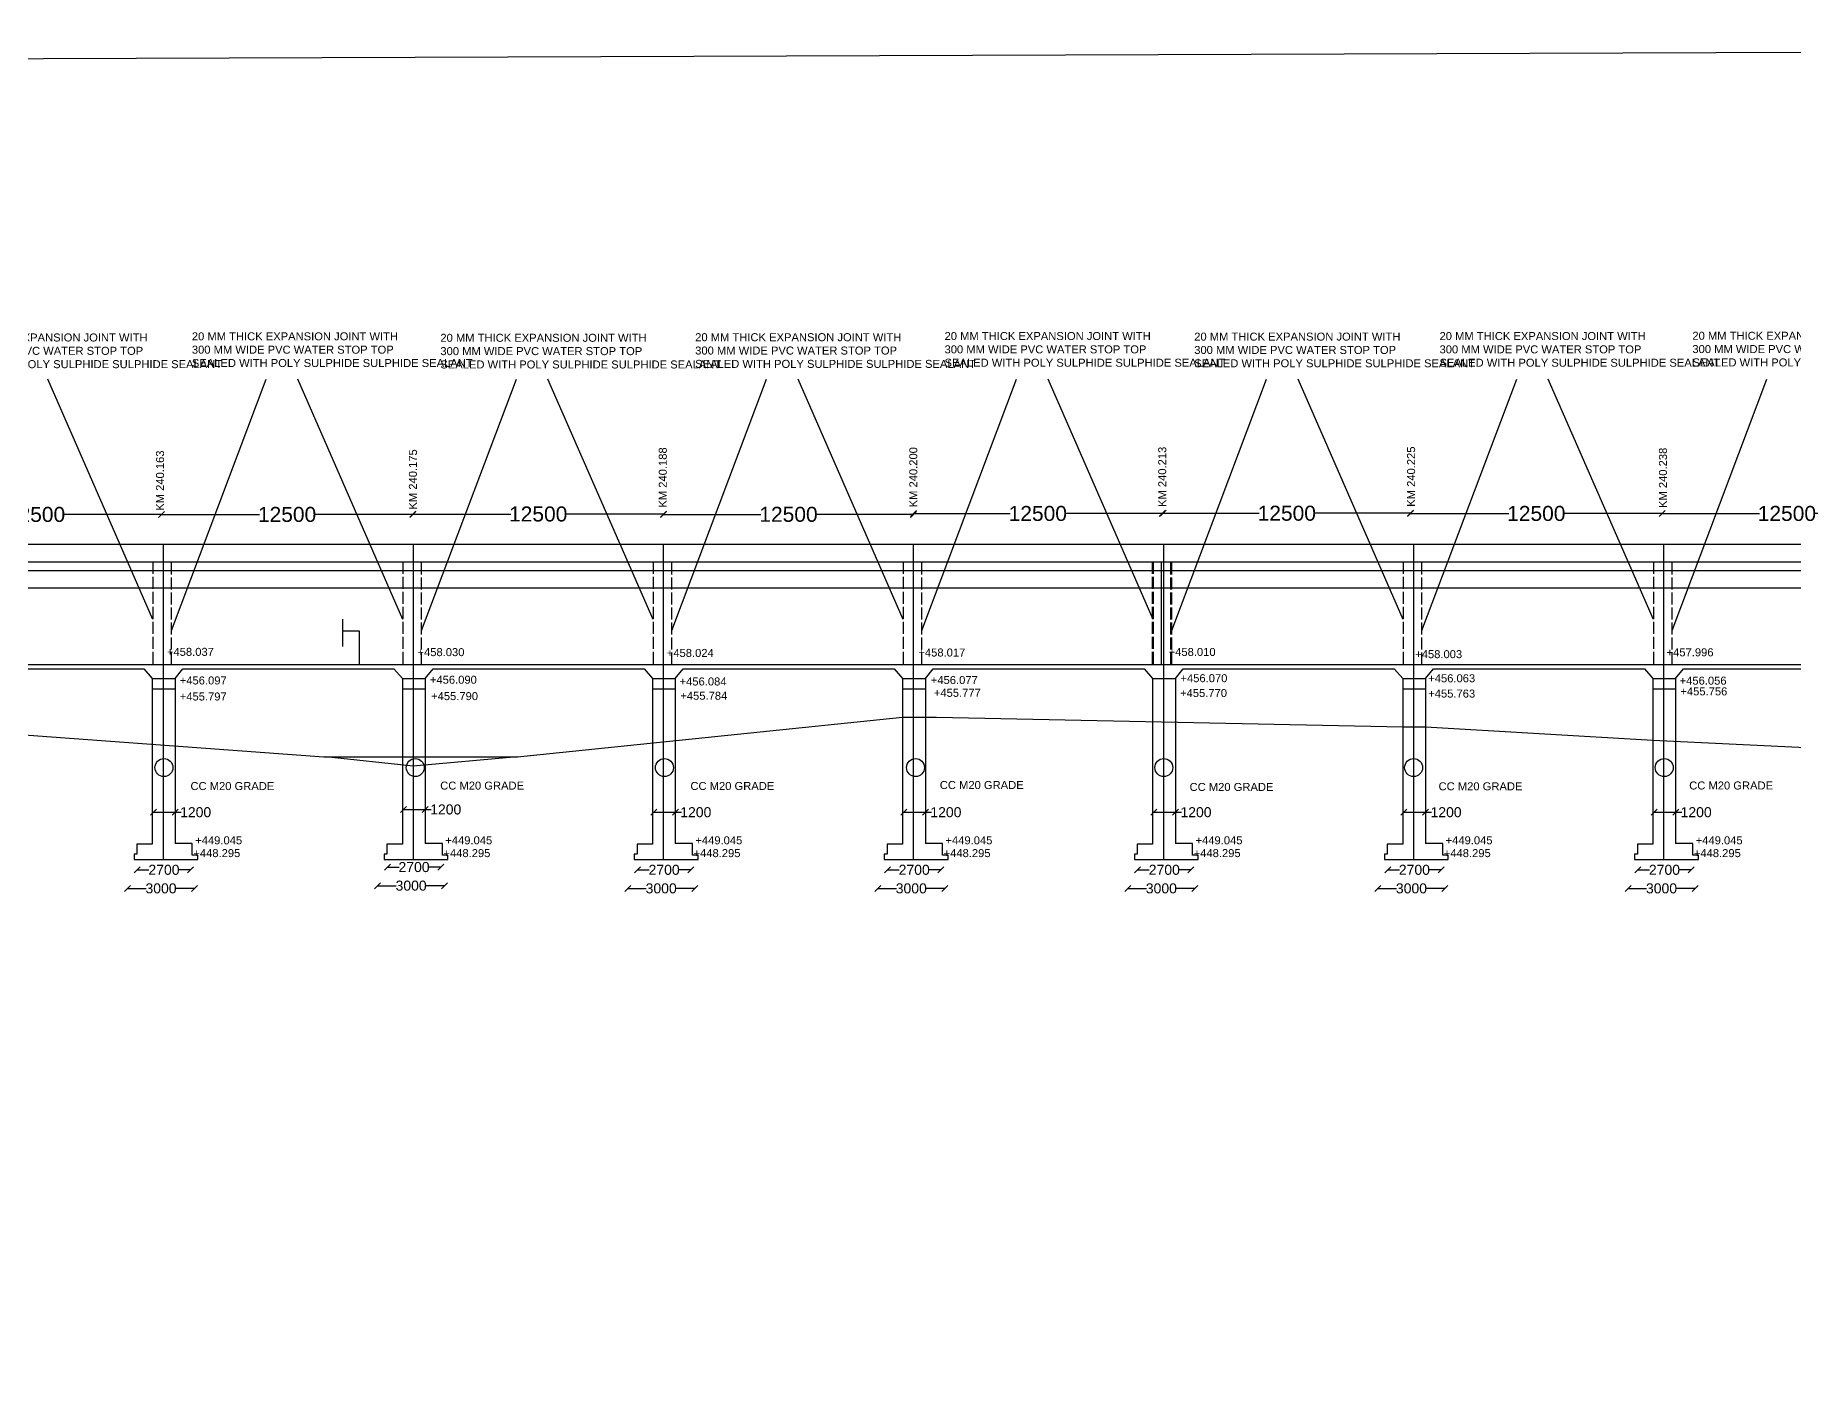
# Model space of a CAD drawing. Header units: millimetres. Extents: x -112454 to 301508, y -143387 to 43222.
# Drawn here: x -24622 to 63281, y -23308 to 43222 of the extents above; entities that cross this region are included whole.
import ezdxf

# ---------------------------------------------------------------- set-up
doc = ezdxf.new("R2010")
doc.units = ezdxf.units.MM
doc.header["$MEASUREMENT"] = 0
doc.linetypes.add('ACAD_ISO02W100', pattern=[15, 12, -3])
for name, color, linetype in [('DIMENSION', 7, 'Continuous'), ('DRAWING', 7, 'Continuous'), ('TEXT', 7, 'Continuous')]:
    doc.layers.add(name, color=color, linetype=linetype)
doc.styles.get("Standard").update_dxf_attribs({"font": 'arial.ttf', "height": 500})
doc.dimstyles.get("Standard").update_dxf_attribs({"dimtxt": 500, "dimasz": 300, "dimexe": 0.18, "dimexo": 0.0625, "dimgap": 0.09, "dimtad": 0, "dimdec": 0, "dimzin": 0, "dimdsep": 46, "dimtxsty": 'Standard', "dimblk": 'OBLIQUE', "dimcen": 0.09, "dimse1": 1, "dimse2": 1, "dimadec": 0, "dimazin": 0, "dimtfac": 1, "dimtdec": 0, "dimtofl": 0, "dimtmove": 0, "dimatfit": 3, "dimfxl": 0, "dimtolj": 1, "dimtzin": 0, "dimarcsym": 0})

# ---------------------------------------------------------------- blocks, each defined once
blk = doc.blocks.new('_Oblique')
at = {"color": 0, "linetype": 'ByBlock', "lineweight": -2}
blk.add_line((-0.5, -0.5), (0.5, 0.5), dxfattribs=at)
blk = doc.blocks.new('*D222')
at = {"layer": 'Defpoints', "color": 0, "transparency": 16777216}
for p in [(-18708, 4186), (-17623, 4370), (-17623, 4186)]:
    blk.add_point(p, dxfattribs=at)
at = {"layer": 'DIMENSION', "color": 0, "lineweight": -2, "transparency": 16777216}
for p, q in [((-18708, 4370), (-17623, 4370)), ((-17623, 4370), (-17323, 4370))]:
    blk.add_line(p, q, dxfattribs=at)
at = {"layer": 'DIMENSION', "color": 0, "lineweight": -2, "transparency": 16777216, "xscale": 300, "yscale": 300, "zscale": 300, "rotation": 180}
blk.add_blockref('_Oblique', (-18708, 4370), dxfattribs=at)
at = {"layer": 'DIMENSION', "color": 0, "lineweight": -2, "transparency": 16777216, "xscale": 300, "yscale": 300, "zscale": 300}
blk.add_blockref('_Oblique', (-17623, 4370), dxfattribs=at)
at = {"layer": 'DIMENSION', "color": 0, "transparency": 16777216, "insert": (-16601, 4370), "char_height": 500, "attachment_point": 5}
blk.add_mtext('\\A1;1200', dxfattribs=at)
blk = doc.blocks.new('*D220')
at = {"layer": 'Defpoints', "color": 0, "transparency": 16777216}
for p in [(-19518, 1440), (-16852, 1489), (-16852, 1440)]:
    blk.add_point(p, dxfattribs=at)
at = {"layer": 'DIMENSION', "color": 0, "lineweight": -2, "transparency": 16777216}
for p, q in [((-19518, 1489), (-18935, 1489)), ((-16852, 1489), (-17435, 1489))]:
    blk.add_line(p, q, dxfattribs=at)
at = {"layer": 'DIMENSION', "color": 0, "lineweight": -2, "transparency": 16777216, "xscale": 300, "yscale": 300, "zscale": 300, "rotation": 180}
blk.add_blockref('_Oblique', (-19518, 1489), dxfattribs=at)
at = {"layer": 'DIMENSION', "color": 0, "lineweight": -2, "transparency": 16777216, "xscale": 300, "yscale": 300, "zscale": 300}
blk.add_blockref('_Oblique', (-16852, 1489), dxfattribs=at)
at = {"layer": 'DIMENSION', "color": 0, "transparency": 16777216, "insert": (-18185, 1489), "char_height": 500, "attachment_point": 5}
blk.add_mtext('\\A1;2700', dxfattribs=at)
blk = doc.blocks.new('*D221')
at = {"layer": 'Defpoints', "color": 0, "transparency": 16777216}
for p in [(-20007, 548), (-16657, 561), (-16657, 548)]:
    blk.add_point(p, dxfattribs=at)
at = {"layer": 'DIMENSION', "color": 0, "lineweight": -2, "transparency": 16777216}
for p, q in [((-20007, 561), (-19077, 561)), ((-16657, 561), (-17586, 561))]:
    blk.add_line(p, q, dxfattribs=at)
at = {"layer": 'DIMENSION', "color": 0, "lineweight": -2, "transparency": 16777216, "xscale": 300, "yscale": 300, "zscale": 300, "rotation": 180}
blk.add_blockref('_Oblique', (-20007, 561), dxfattribs=at)
at = {"layer": 'DIMENSION', "color": 0, "lineweight": -2, "transparency": 16777216, "xscale": 300, "yscale": 300, "zscale": 300}
blk.add_blockref('_Oblique', (-16657, 561), dxfattribs=at)
at = {"layer": 'DIMENSION', "color": 0, "transparency": 16777216, "insert": (-18332, 561), "char_height": 500, "attachment_point": 5}
blk.add_mtext('\\A1;3000', dxfattribs=at)
blk = doc.blocks.new('*D225')
at = {"layer": 'Defpoints', "color": 0, "transparency": 16777216}
for p in [(-5123, 4508), (-6208, 4324), (-5123, 4324)]:
    blk.add_point(p, dxfattribs=at)
at = {"layer": 'DIMENSION', "color": 0, "lineweight": -2, "transparency": 16777216}
for p, q in [((-6208, 4508), (-5123, 4508)), ((-5123, 4508), (-4823, 4508))]:
    blk.add_line(p, q, dxfattribs=at)
at = {"layer": 'DIMENSION', "color": 0, "lineweight": -2, "transparency": 16777216, "xscale": 300, "yscale": 300, "zscale": 300, "rotation": 180}
blk.add_blockref('_Oblique', (-6208, 4508), dxfattribs=at)
at = {"layer": 'DIMENSION', "color": 0, "lineweight": -2, "transparency": 16777216, "xscale": 300, "yscale": 300, "zscale": 300}
blk.add_blockref('_Oblique', (-5123, 4508), dxfattribs=at)
at = {"layer": 'DIMENSION', "color": 0, "transparency": 16777216, "insert": (-4101, 4508), "char_height": 500, "attachment_point": 5}
blk.add_mtext('\\A1;1200', dxfattribs=at)
blk = doc.blocks.new('*D223')
at = {"layer": 'Defpoints', "color": 0, "transparency": 16777216}
for p in [(-7018, 1578), (-4352, 1627), (-4352, 1578)]:
    blk.add_point(p, dxfattribs=at)
at = {"layer": 'DIMENSION', "color": 0, "lineweight": -2, "transparency": 16777216}
for p, q in [((-7018, 1627), (-6435, 1627)), ((-4352, 1627), (-4935, 1627))]:
    blk.add_line(p, q, dxfattribs=at)
at = {"layer": 'DIMENSION', "color": 0, "lineweight": -2, "transparency": 16777216, "xscale": 300, "yscale": 300, "zscale": 300, "rotation": 180}
blk.add_blockref('_Oblique', (-7018, 1627), dxfattribs=at)
at = {"layer": 'DIMENSION', "color": 0, "lineweight": -2, "transparency": 16777216, "xscale": 300, "yscale": 300, "zscale": 300}
blk.add_blockref('_Oblique', (-4352, 1627), dxfattribs=at)
at = {"layer": 'DIMENSION', "color": 0, "transparency": 16777216, "insert": (-5685, 1627), "char_height": 500, "attachment_point": 5}
blk.add_mtext('\\A1;2700', dxfattribs=at)
blk = doc.blocks.new('*D224')
at = {"layer": 'Defpoints', "color": 0, "transparency": 16777216}
for p in [(-7507, 686), (-4157, 699), (-4157, 686)]:
    blk.add_point(p, dxfattribs=at)
at = {"layer": 'DIMENSION', "color": 0, "lineweight": -2, "transparency": 16777216}
for p, q in [((-7507, 699), (-6577, 699)), ((-4157, 699), (-5086, 699))]:
    blk.add_line(p, q, dxfattribs=at)
at = {"layer": 'DIMENSION', "color": 0, "lineweight": -2, "transparency": 16777216, "xscale": 300, "yscale": 300, "zscale": 300, "rotation": 180}
blk.add_blockref('_Oblique', (-7507, 699), dxfattribs=at)
at = {"layer": 'DIMENSION', "color": 0, "lineweight": -2, "transparency": 16777216, "xscale": 300, "yscale": 300, "zscale": 300}
blk.add_blockref('_Oblique', (-4157, 699), dxfattribs=at)
at = {"layer": 'DIMENSION', "color": 0, "transparency": 16777216, "insert": (-5832, 699), "char_height": 500, "attachment_point": 5}
blk.add_mtext('\\A1;3000', dxfattribs=at)
blk = doc.blocks.new('*D228')
at = {"layer": 'Defpoints', "color": 0, "transparency": 16777216}
for p in [(6292, 4186), (7377, 4370), (7377, 4186)]:
    blk.add_point(p, dxfattribs=at)
at = {"layer": 'DIMENSION', "color": 0, "lineweight": -2, "transparency": 16777216}
for p, q in [((6292, 4370), (7377, 4370)), ((7377, 4370), (7677, 4370))]:
    blk.add_line(p, q, dxfattribs=at)
at = {"layer": 'DIMENSION', "color": 0, "lineweight": -2, "transparency": 16777216, "xscale": 300, "yscale": 300, "zscale": 300, "rotation": 180}
blk.add_blockref('_Oblique', (6292, 4370), dxfattribs=at)
at = {"layer": 'DIMENSION', "color": 0, "lineweight": -2, "transparency": 16777216, "xscale": 300, "yscale": 300, "zscale": 300}
blk.add_blockref('_Oblique', (7377, 4370), dxfattribs=at)
at = {"layer": 'DIMENSION', "color": 0, "transparency": 16777216, "insert": (8399, 4370), "char_height": 500, "attachment_point": 5}
blk.add_mtext('\\A1;1200', dxfattribs=at)
blk = doc.blocks.new('*D226')
at = {"layer": 'Defpoints', "color": 0, "transparency": 16777216}
for p in [(5482, 1440), (8148, 1489), (8148, 1440)]:
    blk.add_point(p, dxfattribs=at)
at = {"layer": 'DIMENSION', "color": 0, "lineweight": -2, "transparency": 16777216}
for p, q in [((5482, 1489), (6065, 1489)), ((8148, 1489), (7565, 1489))]:
    blk.add_line(p, q, dxfattribs=at)
at = {"layer": 'DIMENSION', "color": 0, "lineweight": -2, "transparency": 16777216, "xscale": 300, "yscale": 300, "zscale": 300, "rotation": 180}
blk.add_blockref('_Oblique', (5482, 1489), dxfattribs=at)
at = {"layer": 'DIMENSION', "color": 0, "lineweight": -2, "transparency": 16777216, "xscale": 300, "yscale": 300, "zscale": 300}
blk.add_blockref('_Oblique', (8148, 1489), dxfattribs=at)
at = {"layer": 'DIMENSION', "color": 0, "transparency": 16777216, "insert": (6815, 1489), "char_height": 500, "attachment_point": 5}
blk.add_mtext('\\A1;2700', dxfattribs=at)
blk = doc.blocks.new('*D227')
at = {"layer": 'Defpoints', "color": 0, "transparency": 16777216}
for p in [(4993, 548), (8343, 561), (8343, 548)]:
    blk.add_point(p, dxfattribs=at)
at = {"layer": 'DIMENSION', "color": 0, "lineweight": -2, "transparency": 16777216}
for p, q in [((4993, 561), (5923, 561)), ((8343, 561), (7414, 561))]:
    blk.add_line(p, q, dxfattribs=at)
at = {"layer": 'DIMENSION', "color": 0, "lineweight": -2, "transparency": 16777216, "xscale": 300, "yscale": 300, "zscale": 300, "rotation": 180}
blk.add_blockref('_Oblique', (4993, 561), dxfattribs=at)
at = {"layer": 'DIMENSION', "color": 0, "lineweight": -2, "transparency": 16777216, "xscale": 300, "yscale": 300, "zscale": 300}
blk.add_blockref('_Oblique', (8343, 561), dxfattribs=at)
at = {"layer": 'DIMENSION', "color": 0, "transparency": 16777216, "insert": (6668, 561), "char_height": 500, "attachment_point": 5}
blk.add_mtext('\\A1;3000', dxfattribs=at)
blk = doc.blocks.new('*D231')
at = {"layer": 'Defpoints', "color": 0, "transparency": 16777216}
for p in [(18792, 4186), (19877, 4370), (19877, 4186)]:
    blk.add_point(p, dxfattribs=at)
at = {"layer": 'DIMENSION', "color": 0, "lineweight": -2, "transparency": 16777216}
for p, q in [((18792, 4370), (19877, 4370)), ((19877, 4370), (20177, 4370))]:
    blk.add_line(p, q, dxfattribs=at)
at = {"layer": 'DIMENSION', "color": 0, "lineweight": -2, "transparency": 16777216, "xscale": 300, "yscale": 300, "zscale": 300, "rotation": 180}
blk.add_blockref('_Oblique', (18792, 4370), dxfattribs=at)
at = {"layer": 'DIMENSION', "color": 0, "lineweight": -2, "transparency": 16777216, "xscale": 300, "yscale": 300, "zscale": 300}
blk.add_blockref('_Oblique', (19877, 4370), dxfattribs=at)
at = {"layer": 'DIMENSION', "color": 0, "transparency": 16777216, "insert": (20899, 4370), "char_height": 500, "attachment_point": 5}
blk.add_mtext('\\A1;1200', dxfattribs=at)
blk = doc.blocks.new('*D229')
at = {"layer": 'Defpoints', "color": 0, "transparency": 16777216}
for p in [(17982, 1440), (20648, 1489), (20648, 1440)]:
    blk.add_point(p, dxfattribs=at)
at = {"layer": 'DIMENSION', "color": 0, "lineweight": -2, "transparency": 16777216}
for p, q in [((17982, 1489), (18565, 1489)), ((20648, 1489), (20065, 1489))]:
    blk.add_line(p, q, dxfattribs=at)
at = {"layer": 'DIMENSION', "color": 0, "lineweight": -2, "transparency": 16777216, "xscale": 300, "yscale": 300, "zscale": 300, "rotation": 180}
blk.add_blockref('_Oblique', (17982, 1489), dxfattribs=at)
at = {"layer": 'DIMENSION', "color": 0, "lineweight": -2, "transparency": 16777216, "xscale": 300, "yscale": 300, "zscale": 300}
blk.add_blockref('_Oblique', (20648, 1489), dxfattribs=at)
at = {"layer": 'DIMENSION', "color": 0, "transparency": 16777216, "insert": (19315, 1489), "char_height": 500, "attachment_point": 5}
blk.add_mtext('\\A1;2700', dxfattribs=at)
blk = doc.blocks.new('*D230')
at = {"layer": 'Defpoints', "color": 0, "transparency": 16777216}
for p in [(17493, 548), (20843, 561), (20843, 548)]:
    blk.add_point(p, dxfattribs=at)
at = {"layer": 'DIMENSION', "color": 0, "lineweight": -2, "transparency": 16777216}
for p, q in [((17493, 561), (18423, 561)), ((20843, 561), (19914, 561))]:
    blk.add_line(p, q, dxfattribs=at)
at = {"layer": 'DIMENSION', "color": 0, "lineweight": -2, "transparency": 16777216, "xscale": 300, "yscale": 300, "zscale": 300, "rotation": 180}
blk.add_blockref('_Oblique', (17493, 561), dxfattribs=at)
at = {"layer": 'DIMENSION', "color": 0, "lineweight": -2, "transparency": 16777216, "xscale": 300, "yscale": 300, "zscale": 300}
blk.add_blockref('_Oblique', (20843, 561), dxfattribs=at)
at = {"layer": 'DIMENSION', "color": 0, "transparency": 16777216, "insert": (19168, 561), "char_height": 500, "attachment_point": 5}
blk.add_mtext('\\A1;3000', dxfattribs=at)
blk = doc.blocks.new('*D234')
at = {"layer": 'Defpoints', "color": 0, "transparency": 16777216}
for p in [(31292, 4186), (32377, 4370), (32377, 4186)]:
    blk.add_point(p, dxfattribs=at)
at = {"layer": 'DIMENSION', "color": 0, "lineweight": -2, "transparency": 16777216}
for p, q in [((31292, 4370), (32377, 4370)), ((32377, 4370), (32677, 4370))]:
    blk.add_line(p, q, dxfattribs=at)
at = {"layer": 'DIMENSION', "color": 0, "lineweight": -2, "transparency": 16777216, "xscale": 300, "yscale": 300, "zscale": 300, "rotation": 180}
blk.add_blockref('_Oblique', (31292, 4370), dxfattribs=at)
at = {"layer": 'DIMENSION', "color": 0, "lineweight": -2, "transparency": 16777216, "xscale": 300, "yscale": 300, "zscale": 300}
blk.add_blockref('_Oblique', (32377, 4370), dxfattribs=at)
at = {"layer": 'DIMENSION', "color": 0, "transparency": 16777216, "insert": (33399, 4370), "char_height": 500, "attachment_point": 5}
blk.add_mtext('\\A1;1200', dxfattribs=at)
blk = doc.blocks.new('*D232')
at = {"layer": 'Defpoints', "color": 0, "transparency": 16777216}
for p in [(30482, 1440), (33148, 1489), (33148, 1440)]:
    blk.add_point(p, dxfattribs=at)
at = {"layer": 'DIMENSION', "color": 0, "lineweight": -2, "transparency": 16777216}
for p, q in [((30482, 1489), (31065, 1489)), ((33148, 1489), (32565, 1489))]:
    blk.add_line(p, q, dxfattribs=at)
at = {"layer": 'DIMENSION', "color": 0, "lineweight": -2, "transparency": 16777216, "xscale": 300, "yscale": 300, "zscale": 300, "rotation": 180}
blk.add_blockref('_Oblique', (30482, 1489), dxfattribs=at)
at = {"layer": 'DIMENSION', "color": 0, "lineweight": -2, "transparency": 16777216, "xscale": 300, "yscale": 300, "zscale": 300}
blk.add_blockref('_Oblique', (33148, 1489), dxfattribs=at)
at = {"layer": 'DIMENSION', "color": 0, "transparency": 16777216, "insert": (31815, 1489), "char_height": 500, "attachment_point": 5}
blk.add_mtext('\\A1;2700', dxfattribs=at)
blk = doc.blocks.new('*D233')
at = {"layer": 'Defpoints', "color": 0, "transparency": 16777216}
for p in [(29993, 548), (33343, 561), (33343, 548)]:
    blk.add_point(p, dxfattribs=at)
at = {"layer": 'DIMENSION', "color": 0, "lineweight": -2, "transparency": 16777216}
for p, q in [((29993, 561), (30923, 561)), ((33343, 561), (32414, 561))]:
    blk.add_line(p, q, dxfattribs=at)
at = {"layer": 'DIMENSION', "color": 0, "lineweight": -2, "transparency": 16777216, "xscale": 300, "yscale": 300, "zscale": 300, "rotation": 180}
blk.add_blockref('_Oblique', (29993, 561), dxfattribs=at)
at = {"layer": 'DIMENSION', "color": 0, "lineweight": -2, "transparency": 16777216, "xscale": 300, "yscale": 300, "zscale": 300}
blk.add_blockref('_Oblique', (33343, 561), dxfattribs=at)
at = {"layer": 'DIMENSION', "color": 0, "transparency": 16777216, "insert": (31668, 561), "char_height": 500, "attachment_point": 5}
blk.add_mtext('\\A1;3000', dxfattribs=at)
blk = doc.blocks.new('*D237')
at = {"layer": 'Defpoints', "color": 0, "transparency": 16777216}
for p in [(43792, 4186), (44877, 4370), (44877, 4186)]:
    blk.add_point(p, dxfattribs=at)
at = {"layer": 'DIMENSION', "color": 0, "lineweight": -2, "transparency": 16777216}
for p, q in [((43792, 4370), (44877, 4370)), ((44877, 4370), (45177, 4370))]:
    blk.add_line(p, q, dxfattribs=at)
at = {"layer": 'DIMENSION', "color": 0, "lineweight": -2, "transparency": 16777216, "xscale": 300, "yscale": 300, "zscale": 300, "rotation": 180}
blk.add_blockref('_Oblique', (43792, 4370), dxfattribs=at)
at = {"layer": 'DIMENSION', "color": 0, "lineweight": -2, "transparency": 16777216, "xscale": 300, "yscale": 300, "zscale": 300}
blk.add_blockref('_Oblique', (44877, 4370), dxfattribs=at)
at = {"layer": 'DIMENSION', "color": 0, "transparency": 16777216, "insert": (45899, 4370), "char_height": 500, "attachment_point": 5}
blk.add_mtext('\\A1;1200', dxfattribs=at)
blk = doc.blocks.new('*D235')
at = {"layer": 'Defpoints', "color": 0, "transparency": 16777216}
for p in [(42982, 1440), (45648, 1489), (45648, 1440)]:
    blk.add_point(p, dxfattribs=at)
at = {"layer": 'DIMENSION', "color": 0, "lineweight": -2, "transparency": 16777216}
for p, q in [((42982, 1489), (43565, 1489)), ((45648, 1489), (45065, 1489))]:
    blk.add_line(p, q, dxfattribs=at)
at = {"layer": 'DIMENSION', "color": 0, "lineweight": -2, "transparency": 16777216, "xscale": 300, "yscale": 300, "zscale": 300, "rotation": 180}
blk.add_blockref('_Oblique', (42982, 1489), dxfattribs=at)
at = {"layer": 'DIMENSION', "color": 0, "lineweight": -2, "transparency": 16777216, "xscale": 300, "yscale": 300, "zscale": 300}
blk.add_blockref('_Oblique', (45648, 1489), dxfattribs=at)
at = {"layer": 'DIMENSION', "color": 0, "transparency": 16777216, "insert": (44315, 1489), "char_height": 500, "attachment_point": 5}
blk.add_mtext('\\A1;2700', dxfattribs=at)
blk = doc.blocks.new('*D236')
at = {"layer": 'Defpoints', "color": 0, "transparency": 16777216}
for p in [(42493, 548), (45843, 561), (45843, 548)]:
    blk.add_point(p, dxfattribs=at)
at = {"layer": 'DIMENSION', "color": 0, "lineweight": -2, "transparency": 16777216}
for p, q in [((42493, 561), (43423, 561)), ((45843, 561), (44914, 561))]:
    blk.add_line(p, q, dxfattribs=at)
at = {"layer": 'DIMENSION', "color": 0, "lineweight": -2, "transparency": 16777216, "xscale": 300, "yscale": 300, "zscale": 300, "rotation": 180}
blk.add_blockref('_Oblique', (42493, 561), dxfattribs=at)
at = {"layer": 'DIMENSION', "color": 0, "lineweight": -2, "transparency": 16777216, "xscale": 300, "yscale": 300, "zscale": 300}
blk.add_blockref('_Oblique', (45843, 561), dxfattribs=at)
at = {"layer": 'DIMENSION', "color": 0, "transparency": 16777216, "insert": (44168, 561), "char_height": 500, "attachment_point": 5}
blk.add_mtext('\\A1;3000', dxfattribs=at)
blk = doc.blocks.new('*D240')
at = {"layer": 'Defpoints', "color": 0, "transparency": 16777216}
for p in [(56292, 4186), (57377, 4370), (57377, 4186)]:
    blk.add_point(p, dxfattribs=at)
at = {"layer": 'DIMENSION', "color": 0, "lineweight": -2, "transparency": 16777216}
for p, q in [((56292, 4370), (57377, 4370)), ((57377, 4370), (57677, 4370))]:
    blk.add_line(p, q, dxfattribs=at)
at = {"layer": 'DIMENSION', "color": 0, "lineweight": -2, "transparency": 16777216, "xscale": 300, "yscale": 300, "zscale": 300, "rotation": 180}
blk.add_blockref('_Oblique', (56292, 4370), dxfattribs=at)
at = {"layer": 'DIMENSION', "color": 0, "lineweight": -2, "transparency": 16777216, "xscale": 300, "yscale": 300, "zscale": 300}
blk.add_blockref('_Oblique', (57377, 4370), dxfattribs=at)
at = {"layer": 'DIMENSION', "color": 0, "transparency": 16777216, "insert": (58399, 4370), "char_height": 500, "attachment_point": 5}
blk.add_mtext('\\A1;1200', dxfattribs=at)
blk = doc.blocks.new('*D238')
at = {"layer": 'Defpoints', "color": 0, "transparency": 16777216}
for p in [(55482, 1440), (58148, 1489), (58148, 1440)]:
    blk.add_point(p, dxfattribs=at)
at = {"layer": 'DIMENSION', "color": 0, "lineweight": -2, "transparency": 16777216}
for p, q in [((55482, 1489), (56065, 1489)), ((58148, 1489), (57565, 1489))]:
    blk.add_line(p, q, dxfattribs=at)
at = {"layer": 'DIMENSION', "color": 0, "lineweight": -2, "transparency": 16777216, "xscale": 300, "yscale": 300, "zscale": 300, "rotation": 180}
blk.add_blockref('_Oblique', (55482, 1489), dxfattribs=at)
at = {"layer": 'DIMENSION', "color": 0, "lineweight": -2, "transparency": 16777216, "xscale": 300, "yscale": 300, "zscale": 300}
blk.add_blockref('_Oblique', (58148, 1489), dxfattribs=at)
at = {"layer": 'DIMENSION', "color": 0, "transparency": 16777216, "insert": (56815, 1489), "char_height": 500, "attachment_point": 5}
blk.add_mtext('\\A1;2700', dxfattribs=at)
blk = doc.blocks.new('*D239')
at = {"layer": 'Defpoints', "color": 0, "transparency": 16777216}
for p in [(54993, 548), (58343, 561), (58343, 548)]:
    blk.add_point(p, dxfattribs=at)
at = {"layer": 'DIMENSION', "color": 0, "lineweight": -2, "transparency": 16777216}
for p, q in [((54993, 561), (55923, 561)), ((58343, 561), (57414, 561))]:
    blk.add_line(p, q, dxfattribs=at)
at = {"layer": 'DIMENSION', "color": 0, "lineweight": -2, "transparency": 16777216, "xscale": 300, "yscale": 300, "zscale": 300, "rotation": 180}
blk.add_blockref('_Oblique', (54993, 561), dxfattribs=at)
at = {"layer": 'DIMENSION', "color": 0, "lineweight": -2, "transparency": 16777216, "xscale": 300, "yscale": 300, "zscale": 300}
blk.add_blockref('_Oblique', (58343, 561), dxfattribs=at)
at = {"layer": 'DIMENSION', "color": 0, "transparency": 16777216, "insert": (56668, 561), "char_height": 500, "attachment_point": 5}
blk.add_mtext('\\A1;3000', dxfattribs=at)
blk = doc.blocks.new('*D334')
at = {"layer": 'Defpoints', "color": 0, "transparency": 16777216}
for p in [(-30841, 19256), (-18316, 19256), (-18316, 19256)]:
    blk.add_point(p, dxfattribs=at)
at = {"layer": 'DRAWING', "color": 0, "lineweight": -2, "transparency": 16777216}
for p, q in [((-30841, 19256), (-25953, 19256)), ((-18316, 19256), (-23204, 19256))]:
    blk.add_line(p, q, dxfattribs=at)
at = {"layer": 'DRAWING', "color": 0, "lineweight": -2, "transparency": 16777216, "xscale": 300, "yscale": 300, "zscale": 300, "rotation": 180}
blk.add_blockref('_Oblique', (-30841, 19256), dxfattribs=at)
at = {"layer": 'DRAWING', "color": 0, "lineweight": -2, "transparency": 16777216, "xscale": 300, "yscale": 300, "zscale": 300}
blk.add_blockref('_Oblique', (-18316, 19256), dxfattribs=at)
at = {"layer": 'DRAWING', "color": 0, "transparency": 16777216, "insert": (-24579, 19256), "char_height": 750, "attachment_point": 5}
blk.add_mtext('\\A1;12500', dxfattribs=at)
blk = doc.blocks.new('*D335')
at = {"layer": 'Defpoints', "color": 0, "transparency": 16777216}
for p in [(-18316, 19256), (-5747, 19256), (-5747, 19256)]:
    blk.add_point(p, dxfattribs=at)
at = {"layer": 'DRAWING', "color": 0, "lineweight": -2, "transparency": 16777216}
for p, q in [((-18316, 19256), (-13406, 19256)), ((-5747, 19256), (-10657, 19256))]:
    blk.add_line(p, q, dxfattribs=at)
at = {"layer": 'DRAWING', "color": 0, "lineweight": -2, "transparency": 16777216, "xscale": 300, "yscale": 300, "zscale": 300, "rotation": 180}
blk.add_blockref('_Oblique', (-18316, 19256), dxfattribs=at)
at = {"layer": 'DRAWING', "color": 0, "lineweight": -2, "transparency": 16777216, "xscale": 300, "yscale": 300, "zscale": 300}
blk.add_blockref('_Oblique', (-5747, 19256), dxfattribs=at)
at = {"layer": 'DRAWING', "color": 0, "transparency": 16777216, "insert": (-12032, 19256), "char_height": 750, "attachment_point": 5}
blk.add_mtext('\\A1;12500', dxfattribs=at)
blk = doc.blocks.new('*D336')
at = {"layer": 'Defpoints', "color": 0, "transparency": 16777216}
for p in [(-5747, 19256), (6786, 19278), (6786, 19256)]:
    blk.add_point(p, dxfattribs=at)
at = {"layer": 'DRAWING', "color": 0, "lineweight": -2, "transparency": 16777216}
for p, q in [((-5747, 19278), (-855, 19278)), ((6786, 19278), (1894, 19278))]:
    blk.add_line(p, q, dxfattribs=at)
at = {"layer": 'DRAWING', "color": 0, "lineweight": -2, "transparency": 16777216, "xscale": 300, "yscale": 300, "zscale": 300, "rotation": 180}
blk.add_blockref('_Oblique', (-5747, 19278), dxfattribs=at)
at = {"layer": 'DRAWING', "color": 0, "lineweight": -2, "transparency": 16777216, "xscale": 300, "yscale": 300, "zscale": 300}
blk.add_blockref('_Oblique', (6786, 19278), dxfattribs=at)
at = {"layer": 'DRAWING', "color": 0, "transparency": 16777216, "insert": (520, 19278), "char_height": 750, "attachment_point": 5}
blk.add_mtext('\\A1;12500', dxfattribs=at)
blk = doc.blocks.new('*D337')
at = {"layer": 'Defpoints', "color": 0, "transparency": 16777216}
for p in [(6786, 19278), (19276, 19278), (19276, 19261)]:
    blk.add_point(p, dxfattribs=at)
at = {"layer": 'DRAWING', "color": 0, "lineweight": -2, "transparency": 16777216}
for p, q in [((6786, 19261), (11656, 19261)), ((19276, 19261), (14406, 19261))]:
    blk.add_line(p, q, dxfattribs=at)
at = {"layer": 'DRAWING', "color": 0, "lineweight": -2, "transparency": 16777216, "xscale": 300, "yscale": 300, "zscale": 300, "rotation": 180}
blk.add_blockref('_Oblique', (6786, 19261), dxfattribs=at)
at = {"layer": 'DRAWING', "color": 0, "lineweight": -2, "transparency": 16777216, "xscale": 300, "yscale": 300, "zscale": 300}
blk.add_blockref('_Oblique', (19276, 19261), dxfattribs=at)
at = {"layer": 'DRAWING', "color": 0, "transparency": 16777216, "insert": (13031, 19261), "char_height": 750, "attachment_point": 5}
blk.add_mtext('\\A1;12500', dxfattribs=at)
blk = doc.blocks.new('*D338')
at = {"layer": 'Defpoints', "color": 0, "transparency": 16777216}
for p in [(19276, 19261), (31707, 19305), (31707, 19261)]:
    blk.add_point(p, dxfattribs=at)
at = {"layer": 'DRAWING', "color": 0, "lineweight": -2, "transparency": 16777216}
for p, q in [((19276, 19305), (24117, 19305)), ((31707, 19305), (26867, 19305))]:
    blk.add_line(p, q, dxfattribs=at)
at = {"layer": 'DRAWING', "color": 0, "lineweight": -2, "transparency": 16777216, "xscale": 300, "yscale": 300, "zscale": 300, "rotation": 180}
blk.add_blockref('_Oblique', (19276, 19305), dxfattribs=at)
at = {"layer": 'DRAWING', "color": 0, "lineweight": -2, "transparency": 16777216, "xscale": 300, "yscale": 300, "zscale": 300}
blk.add_blockref('_Oblique', (31707, 19305), dxfattribs=at)
at = {"layer": 'DRAWING', "color": 0, "transparency": 16777216, "insert": (25492, 19305), "char_height": 750, "attachment_point": 5}
blk.add_mtext('\\A1;12500', dxfattribs=at)
blk = doc.blocks.new('*D339')
at = {"layer": 'Defpoints', "color": 0, "transparency": 16777216}
for p in [(31751, 19305), (44123, 19316), (44123, 19305)]:
    blk.add_point(p, dxfattribs=at)
at = {"layer": 'DRAWING', "color": 0, "lineweight": -2, "transparency": 16777216}
for p, q in [((31751, 19316), (36562, 19316)), ((44123, 19316), (39312, 19316))]:
    blk.add_line(p, q, dxfattribs=at)
at = {"layer": 'DRAWING', "color": 0, "lineweight": -2, "transparency": 16777216, "xscale": 300, "yscale": 300, "zscale": 300, "rotation": 180}
blk.add_blockref('_Oblique', (31751, 19316), dxfattribs=at)
at = {"layer": 'DRAWING', "color": 0, "lineweight": -2, "transparency": 16777216, "xscale": 300, "yscale": 300, "zscale": 300}
blk.add_blockref('_Oblique', (44123, 19316), dxfattribs=at)
at = {"layer": 'DRAWING', "color": 0, "transparency": 16777216, "insert": (37937, 19316), "char_height": 750, "attachment_point": 5}
blk.add_mtext('\\A1;12500', dxfattribs=at)
blk = doc.blocks.new('*D340')
at = {"layer": 'Defpoints', "color": 0, "transparency": 16777216}
for p in [(44123, 19305), (56695, 19305), (56695, 19305)]:
    blk.add_point(p, dxfattribs=at)
at = {"layer": 'DRAWING', "color": 0, "lineweight": -2, "transparency": 16777216}
for p, q in [((44123, 19305), (49034, 19305)), ((56695, 19305), (51783, 19305))]:
    blk.add_line(p, q, dxfattribs=at)
at = {"layer": 'DRAWING', "color": 0, "lineweight": -2, "transparency": 16777216, "xscale": 300, "yscale": 300, "zscale": 300, "rotation": 180}
blk.add_blockref('_Oblique', (44123, 19305), dxfattribs=at)
at = {"layer": 'DRAWING', "color": 0, "lineweight": -2, "transparency": 16777216, "xscale": 300, "yscale": 300, "zscale": 300}
blk.add_blockref('_Oblique', (56695, 19305), dxfattribs=at)
at = {"layer": 'DRAWING', "color": 0, "transparency": 16777216, "insert": (50409, 19305), "char_height": 750, "attachment_point": 5}
blk.add_mtext('\\A1;12500', dxfattribs=at)
blk = doc.blocks.new('*D341')
at = {"layer": 'Defpoints', "color": 0, "transparency": 16777216}
for p in [(56695, 19305), (69174, 19305), (69174, 19305)]:
    blk.add_point(p, dxfattribs=at)
at = {"layer": 'DRAWING', "color": 0, "lineweight": -2, "transparency": 16777216}
for p, q in [((56695, 19305), (61560, 19305)), ((69174, 19305), (64309, 19305))]:
    blk.add_line(p, q, dxfattribs=at)
at = {"layer": 'DRAWING', "color": 0, "lineweight": -2, "transparency": 16777216, "xscale": 300, "yscale": 300, "zscale": 300, "rotation": 180}
blk.add_blockref('_Oblique', (56695, 19305), dxfattribs=at)
at = {"layer": 'DRAWING', "color": 0, "lineweight": -2, "transparency": 16777216, "xscale": 300, "yscale": 300, "zscale": 300}
blk.add_blockref('_Oblique', (69174, 19305), dxfattribs=at)
at = {"layer": 'DRAWING', "color": 0, "transparency": 16777216, "insert": (62934, 19305), "char_height": 750, "attachment_point": 5}
blk.add_mtext('\\A1;12500', dxfattribs=at)

msp = doc.modelspace()

# ---------------------------------------------------------------- linework, layer by layer
at = {"layer": 'DRAWING'}
msp.add_lwpolyline([(-112453.7, 41744.4), (300852.5, 43222.4), (301507.5, -139955.3), (-111798.6, -141433.3)], close=True, dxfattribs=at)
for points in [[(-18738.7, 14004.5), (-23990.7, 26015.5)], [(-17805.5, 13464.2), (-13070.5, 26016.2)], [(-6238.7, 14004.5), (-11490.7, 26015.5)], [(-5305.5, 13464.2), (-570.5, 26016.2)], [(6261.3, 14004.5), (1009.3, 26015.5)], [(7194.5, 13464.2), (11929.5, 26016.2)], [(18761.3, 14004.5), (13509.3, 26015.5)], [(19694.5, 13464.2), (24429.5, 26016.2)], [(31261.3, 14004.5), (26009.3, 26015.5)], [(32194.5, 13464.2), (36929.5, 26016.2)], [(43761.3, 14004.5), (38509.3, 26015.5)], [(44694.5, 13464.2), (49429.5, 26016.2)], [(56261.3, 14004.5), (51009.3, 26015.5)], [(57194.5, 13464.2), (61929.5, 26016.2)], [(-55129.2, 10439.3), (-10186.3, 7135.4), (-517.8, 7135.4), (18732, 9121.8), (20424.2, 9121.8), (43732, 8644.6), (44870.8, 8644.6), (56232, 7972.7), (71180.7, 7252.8), (89988.9, 7243.2), (102866.8, 7236.7), (123250.9, 7226.3), (146175.4, 7177.6), (177846.8, 7110.4), (194268.5, 7296.3), (220219.4, 10446.1), (224347.4, 10947.2), (236161.2, 16897.8), (237768.6, 20505.2)], [(-80772, 16897.8), (-80772, 17767), (244117.3, 17767), (244117.3, 11759.6)], [(-18231.5, 17767), (-18231.5, 2000)], [(-5731.5, 17767), (-5731.5, 2000)], [(6768.5, 17767), (6768.5, 2000)], [(19268.5, 17767), (19268.5, 2000)], [(31768.5, 17767), (31768.5, 2000)], [(44268.5, 17767), (44268.5, 2000)], [(56768.5, 17767), (56768.5, 2000)], [(-105781.4, 16897.8), (269232.9, 16897.8)], [(-105781.4, 16897.8), (-105781.4, 11759.6), (269297.2, 11759.6), (269232.9, 16897.8)], [(31653.4, 16897.8), (31653.4, 11759.6)], [(-80772, 16457.2), (244117.3, 16457.2)], [(-105781.4, 15598.3), (269249.3, 15587.1)], [(-9257, 14029.3), (-9257, 12661.6)], [(-9257, 13436), (-8427.6, 13436), (-8427.6, 11759.6)], [(-30129.2, 11058.5), (-29736.4, 11537.9), (-19190.1, 11537.9), (-18768, 11055.6)], [(-17629.2, 11058.5), (-17236.4, 11537.9), (-6690.1, 11537.9), (-6268, 11055.6)], [(-5129.2, 11058.5), (-4736.4, 11537.9), (5809.9, 11537.9), (6232, 11055.6)], [(7370.8, 11058.5), (7763.6, 11537.9), (18309.9, 11537.9), (18732, 11055.6)], [(19870.8, 11058.5), (20263.6, 11537.9), (30809.9, 11537.9), (31232, 11055.6)], [(32370.8, 11058.5), (32763.6, 11537.9), (43309.9, 11537.9), (43732, 11055.6)], [(44870.8, 11058.5), (45263.6, 11537.9), (55809.9, 11537.9), (56232, 11055.6)], [(57370.8, 11058.5), (57763.6, 11537.9), (68309.9, 11537.9), (68732, 11055.6)], [(-18768, 11055.6), (-18768, 2768.1), (-19537.3, 2768.1), (-19537.3, 2275.9), (-19681.1, 2275.9), (-19681.1, 2000), (-16489.9, 2000), (-16489.9, 2220.8), (-16768, 2220.8), (-16768, 2806.4), (-17629.2, 2806.4)], [(-18768, 11055.6), (-17629.2, 11055.6)], [(-17629.2, 11055.6), (-17629.2, 2806.4)], [(-6268, 11055.6), (-6268, 2768.1), (-7037.3, 2768.1), (-7037.3, 2275.9), (-7181.1, 2275.9), (-7181.1, 2000), (-3989.9, 2000), (-3989.9, 2220.8), (-4268, 2220.8), (-4268, 2806.4), (-5129.2, 2806.4)], [(-6268, 11055.6), (-5129.2, 11055.6)], [(-5129.2, 11055.6), (-5129.2, 2806.4)], [(6232, 11055.6), (6232, 2768.1), (5462.7, 2768.1), (5462.7, 2275.9), (5318.9, 2275.9), (5318.9, 2000), (8510.1, 2000), (8510.1, 2220.8), (8232, 2220.8), (8232, 2806.4), (7370.8, 2806.4)], [(6232, 11055.6), (7370.8, 11055.6)], [(7370.8, 11055.6), (7370.8, 2806.4)], [(18732, 11055.6), (18732, 2768.1), (17962.7, 2768.1), (17962.7, 2275.9), (17818.9, 2275.9), (17818.9, 2000), (21010.1, 2000), (21010.1, 2220.8), (20732, 2220.8), (20732, 2806.4), (19870.8, 2806.4)], [(18732, 11055.6), (19870.8, 11055.6)], [(19870.8, 11055.6), (19870.8, 2806.4)], [(31232, 11055.6), (31232, 2768.1), (30462.7, 2768.1), (30462.7, 2275.9), (30318.9, 2275.9), (30318.9, 2000), (33510.1, 2000), (33510.1, 2220.8), (33232, 2220.8), (33232, 2806.4), (32370.8, 2806.4)], [(31232, 11055.6), (32370.8, 11055.6)], [(32370.8, 11055.6), (32370.8, 2806.4)], [(43732, 11055.6), (43732, 2768.1), (42962.7, 2768.1), (42962.7, 2275.9), (42818.9, 2275.9), (42818.9, 2000), (46010.1, 2000), (46010.1, 2220.8), (45732, 2220.8), (45732, 2806.4), (44870.8, 2806.4)], [(43732, 11055.6), (44870.8, 11055.6)], [(44870.8, 11055.6), (44870.8, 2806.4)], [(56232, 11055.6), (56232, 2768.1), (55462.7, 2768.1), (55462.7, 2275.9), (55318.9, 2275.9), (55318.9, 2000), (58510.1, 2000), (58510.1, 2220.8), (58232, 2220.8), (58232, 2806.4), (57370.8, 2806.4)], [(56232, 11055.6), (57370.8, 11055.6)], [(57370.8, 11055.6), (57370.8, 2806.4)], [(-18768, 10536.5), (-17629.2, 10536.5)], [(-6268, 10536.5), (-5129.2, 10536.5)], [(6232, 10536.5), (7370.8, 10536.5)], [(18732, 10536.5), (19870.8, 10536.5)], [(43732, 10536.5), (44870.8, 10536.5)], [(56232, 10536.5), (57370.8, 10536.5)], [(-517.8, 7135.4), (-5731.5, 6669.7), (-10107, 7135.4)]]:
    msp.add_lwpolyline(points, dxfattribs=at)
at = {"layer": 'DRAWING', "linetype": 'ACAD_ISO02W100', "ltscale": 50}
for points in [[(-18738.7, 16897.8), (-18738.7, 11759.6)], [(-17805.5, 11759.6), (-17805.5, 16897.8)], [(-6238.7, 16897.8), (-6238.7, 11759.6)], [(-5305.5, 11759.6), (-5305.5, 16897.8)], [(6261.3, 16897.8), (6261.3, 11759.6)], [(7194.5, 11759.6), (7194.5, 16897.8)], [(18761.3, 16897.8), (18761.3, 11759.6)], [(19694.5, 11759.6), (19694.5, 16897.8)], [(31206.3, 16897.8), (31206.3, 11759.6)], [(31261.3, 16897.8), (31261.3, 11759.6)], [(32139.5, 11759.6), (32139.5, 16897.8)], [(32194.5, 11759.6), (32194.5, 16897.8)], [(43761.3, 16897.8), (43761.3, 11759.6)], [(44694.5, 11759.6), (44694.5, 16897.8)], [(56261.3, 16897.8), (56261.3, 11759.6)], [(57194.5, 11759.6), (57194.5, 16897.8)]]:
    msp.add_lwpolyline(points, dxfattribs=at)
at = {"layer": 'DRAWING'}
for centre in [(-18185.6, 6603.1), (-5622.7, 6603.1), (6831, 6603.1), (19380.7, 6603.1), (31791.2, 6603.1), (44277.9, 6603.1), (56802.2, 6603.1)]:
    msp.add_circle(centre, 448.6, dxfattribs=at)

# ---------------------------------------------------------------- texts
at = {"layer": 'TEXT'}
for s, p in [('KM 240.163', (-18182.4, 19444.5)), ('KM 240.175', (-5542.1, 19504.2)), ('KM 240.188', (6946.9, 19601.5)), ('KM 240.200', (19468.8, 19613.5)), ('KM 240.213', (31912, 19632)), ('KM 240.225', (44350.3, 19642.7)), ('KM 240.238', (56939.3, 19582.4))]:
    msp.add_text(s, height=400, rotation=90, dxfattribs=at).set_placement(p)
for s, p in [('+458.037', (-18035.1, 12190.4)), ('+458.030', (-5512.3, 12176.4)), ('+458.024', (6948.7, 12135.2)), ('+458.017', (19523.9, 12156.4)), ('+458.010', (32032.8, 12184.4)), ('+458.003', (44356.3, 12074)), ('+457.996', (56921.9, 12166.4)), ('+456.097', (-17395.4, 10760.5)), ('+456.090', (-4891.9, 10795.8)), ('+456.084', (7587.2, 10708.6)), ('+456.077', (20145.6, 10781.7)), ('+456.070', (32622.4, 10872.5)), ('+456.063', (45007.2, 10868.6)), ('+456.056', (57572.7, 10750.5)), ('+455.756', (57611, 10214.7)), ('+455.797', (-17395.4, 9958.3)), ('+455.790', (-4833.4, 9976.9)), ('+455.784', (7624.8, 9995.3)), ('+455.777', (20296.4, 10141.5)), ('+455.770', (32603.4, 10131.1)), ('+455.763', (45007.2, 10103.3)), ('CC M20 GRADE', (-16860.1, 5479.7)), ('CC M20 GRADE', (-4378.2, 5502.4)), ('CC M20 GRADE', (8129.2, 5483.6)), ('CC M20 GRADE', (20594.3, 5531.2)), ('CC M20 GRADE', (33078.9, 5435.2)), ('CC M20 GRADE', (45523.9, 5467.6)), ('CC M20 GRADE', (58051.3, 5507.9)), ('+449.045', (-16623.8, 2767.8)), ('+449.045', (-4123.8, 2767.8)), ('+449.045', (8376.2, 2767.8)), ('+449.045', (20876.2, 2767.8)), ('+449.045', (33376.2, 2767.8)), ('+449.045', (45876.2, 2767.8)), ('+449.045', (58376.2, 2767.8)), ('+448.295', (-16715.4, 2127.1)), ('+448.295', (-4215.4, 2127.1)), ('+448.295', (8284.6, 2127.1)), ('+448.295', (20784.6, 2127.1)), ('+448.295', (33284.6, 2127.1)), ('+448.295', (45784.6, 2127.1)), ('+448.295', (58284.6, 2127.1))]:
    msp.add_text(s, height=400, dxfattribs=at).set_placement(p)
at = {"layer": 'TEXT', "char_height": 400, "width": 13559.524, "attachment_point": 1}
for insert in [(-29312.1, 28307.1), (-16790.4, 28365.1), (-4368.9, 28292), (8367.2, 28321), (20831.4, 28379.9), (33310.8, 28350.8), (45572.8, 28379.6), (58210.2, 28394.1)]:
    msp.add_mtext('20 MM THICK EXPANSION JOINT WITH\\P300 MM WIDE PVC WATER STOP TOP\\PSEALED WITH POLY SULPHIDE SULPHIDE SEALANT', dxfattribs=dict(at, insert=insert))

# ---------------------------------------------------------------- dimensions: what is measured, and where the dimension line sits
at = {"layer": 'DIMENSION'}
for base, p1, p2, text, picture, middle in [((-17623.3, 4369.8), (-18708.5, 4185.6), (-17623.3, 4185.6), '1200', '*D222', (-16601, 4369.8)), ((-5123.3, 4507.7), (-6208.5, 4323.5), (-5123.3, 4323.5), '1200', '*D225', (-4101, 4507.7)), ((7376.7, 4369.8), (6291.5, 4185.6), (7376.7, 4185.6), '1200', '*D228', (8399, 4369.8)), ((19876.7, 4369.8), (18791.5, 4185.6), (19876.7, 4185.6), '1200', '*D231', (20899, 4369.8)), ((32376.7, 4369.8), (31291.5, 4185.6), (32376.7, 4185.6), '1200', '*D234', (33399, 4369.8)), ((44876.7, 4369.8), (43791.5, 4185.6), (44876.7, 4185.6), '1200', '*D237', (45899, 4369.8)), ((57376.7, 4369.8), (56291.5, 4185.6), (57376.7, 4185.6), '1200', '*D240', (58399, 4369.8)), ((-16852.4, 1489.3), (-19517.7, 1440.4), (-16852.4, 1440.4), '2700', '*D220', (-18185, 1489.3)), ((-4352.4, 1627.2), (-7017.7, 1578.3), (-4352.4, 1578.3), '2700', '*D223', (-5685, 1627.2)), ((8147.6, 1489.3), (5482.3, 1440.4), (8147.6, 1440.4), '2700', '*D226', (6815, 1489.3)), ((20647.6, 1489.3), (17982.3, 1440.4), (20647.6, 1440.4), '2700', '*D229', (19315, 1489.3)), ((33147.6, 1489.3), (30482.3, 1440.4), (33147.6, 1440.4), '2700', '*D232', (31815, 1489.3)), ((45647.6, 1489.3), (42982.3, 1440.4), (45647.6, 1440.4), '2700', '*D235', (44315, 1489.3)), ((58147.6, 1489.3), (55482.3, 1440.4), (58147.6, 1440.4), '2700', '*D238', (56815, 1489.3)), ((-16656.7, 560.7), (-20006.8, 548.5), (-16656.7, 548.5), '3000', '*D221', (-18331.7, 560.7)), ((-4156.7, 698.6), (-7506.8, 686.4), (-4156.7, 686.4), '3000', '*D224', (-5831.7, 698.6)), ((8343.3, 560.7), (4993.2, 548.5), (8343.3, 548.5), '3000', '*D227', (6668.3, 560.7)), ((20843.3, 560.7), (17493.2, 548.5), (20843.3, 548.5), '3000', '*D230', (19168.3, 560.7)), ((33343.3, 560.7), (29993.2, 548.5), (33343.3, 548.5), '3000', '*D233', (31668.3, 560.7)), ((45843.3, 560.7), (42493.2, 548.5), (45843.3, 548.5), '3000', '*D236', (44168.3, 560.7)), ((58343.3, 560.7), (54993.2, 548.5), (58343.3, 548.5), '3000', '*D239', (56668.3, 560.7))]:
    dim = msp.add_linear_dim(base=base, p1=p1, p2=p2, text=text, dimstyle='Standard', dxfattribs=at)
    dim.commit()
    dim.dimension.update_dxf_attribs({"geometry": picture, "text_midpoint": middle})
at = {"layer": 'DRAWING'}
for base, p1, p2, picture, middle in [((-18316.5, 19255.8), (-30840.9, 19255.8), (-18316.5, 19255.8), '*D334', (-24578.7, 19255.8)), ((-5747, 19255.9), (-18316.5, 19255.8), (-5747, 19255.8), '*D335', (-12031.7, 19255.9)), ((6786.2, 19278.1), (-5747, 19255.8), (6786.2, 19255.8), '*D336', (519.6, 19278.1)), ((19276.3, 19261.2), (6786.2, 19278.1), (19276.3, 19278.1), '*D337', (13031.2, 19261.2)), ((31707.4, 19305.3), (19276.3, 19261.2), (31707.4, 19261.2), '*D338', (25491.9, 19305.3)), ((44122.6, 19315.6), (31751.2, 19305.3), (44122.6, 19305.3), '*D339', (37936.9, 19315.6)), ((56694.7, 19305.3), (44122.6, 19305.3), (56694.7, 19305.3), '*D340', (50408.7, 19305.3)), ((69174.3, 19305.3), (56694.7, 19305.3), (69174.3, 19305.3), '*D341', (62934.5, 19305.3))]:
    dim = msp.add_linear_dim(base=base, p1=p1, p2=p2, text='12500', dimstyle='Standard', dxfattribs=at)
    dim.commit()
    dim.dimension.update_dxf_attribs({"geometry": picture, "text_midpoint": middle})

doc.saveas('drawing.dxf')
